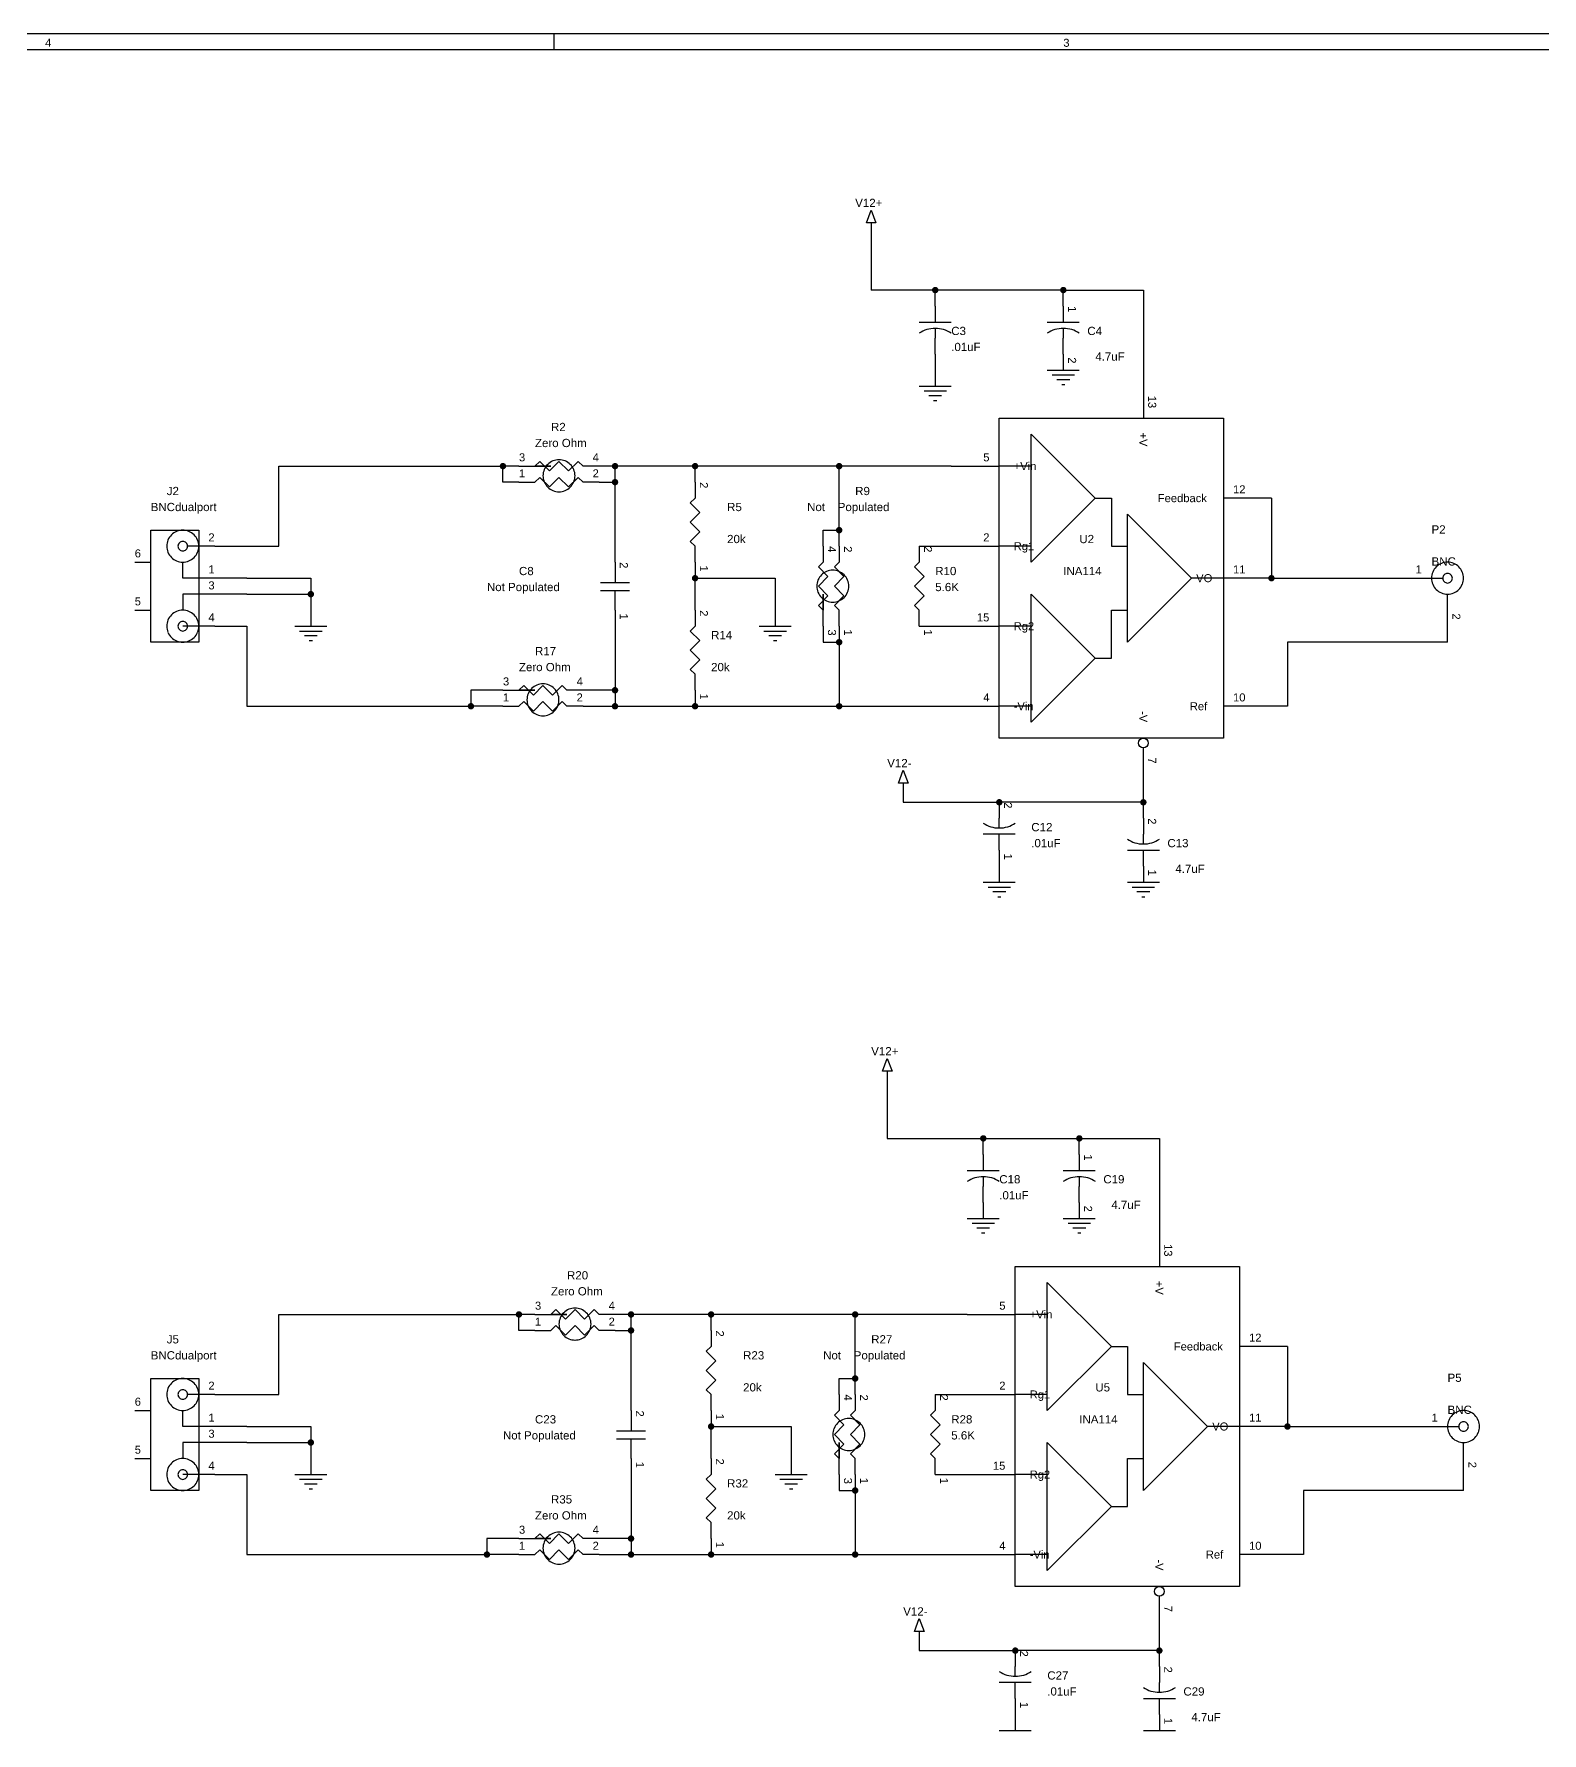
# Model space of a CAD drawing. Extents: x -0.1 to 32.1, y 0.1 to 20.3.
# Drawn here: x 9.67 to 19.09, y 9.68 to 20.3 of the extents above; entities that cross this region are included whole.
import ezdxf
from ezdxf.enums import TextEntityAlignment as Align

# ---------------------------------------------------------------- set-up
doc = ezdxf.new("R2010")
doc.units = 0
doc.linetypes.add('DCAD_SOLID', pattern=[0])
for name, color, linetype in [('PARTS', 7, 'CONTINUOUS'), ('PARTTEXT', 7, 'CONTINUOUS'), ('TITLE', 7, 'CONTINUOUS'), ('WIRE', 7, 'CONTINUOUS')]:
    doc.layers.add(name, color=color, linetype=linetype)

msp = doc.modelspace()

# ---------------------------------------------------------------- linework, layer by layer
at = {"layer": 'PARTS', "color": 7, "linetype": 'DCAD_SOLID', "ltscale": 0.75, "flags": 128}
for points in [[(14.87, 19.12), (14.9, 19.2)], [(14.93, 19.12), (14.87, 19.12)], [(14.9, 19.2), (14.93, 19.12)], [(14.9, 19.12), (14.9, 19.1)], [(15.3, 18.6), (15.3, 18.5)], [(16.1, 18.6), (16.1, 18.5)], [(15.2, 18.5), (15.4, 18.5)], [(16, 18.5), (16.2, 18.5)], [(15.3, 18.46), (15.3, 18.4)], [(15.3, 18.3), (15.3, 18.4)], [(16.1, 18.46), (16.1, 18.4)], [(16.1, 18.3), (16.1, 18.4)], [(16, 18.2), (16.2, 18.2)], [(16.03, 18.17), (16.17, 18.17)], [(16.6, 18.2), (16.6, 17.9)], [(15.2, 18.1), (15.4, 18.1)], [(15.23, 18.07), (15.37, 18.07)], [(16.14, 18.14), (16.06, 18.14)], [(16.09, 18.11), (16.11, 18.11)], [(15.34, 18.04), (15.26, 18.04)], [(15.29, 18.01), (15.31, 18.01)], [(16.3, 17.4), (15.9, 17.8)], [(15.9, 17), (15.9, 17.8)], [(12.8, 17.6), (12.83, 17.63)], [(12.83, 17.63), (12.89, 17.57)], [(12.89, 17.57), (12.95, 17.63)], [(12.95, 17.63), (13.01, 17.57)], [(13.01, 17.57), (13.07, 17.63)], [(13.07, 17.63), (13.1, 17.6)], [(12.7, 17.6), (12.8, 17.6)], [(12.8, 17.5), (12.83, 17.53)], [(12.83, 17.53), (12.89, 17.47)], [(12.89, 17.47), (12.95, 17.53)], [(12.95, 17.53), (13.01, 17.47)], [(13.01, 17.47), (13.07, 17.53)], [(13.07, 17.53), (13.1, 17.5)], [(13.2, 17.6), (13.1, 17.6)], [(15.4, 17.6), (15.7, 17.6)], [(15.9, 17.6), (15.7, 17.6)], [(12.7, 17.5), (12.8, 17.5)], [(13.2, 17.5), (13.1, 17.5)], [(13.8, 17.5), (13.8, 17.4)], [(13.77, 17.37), (13.8, 17.4)], [(13.83, 17.31), (13.77, 17.37)], [(13.77, 17.25), (13.83, 17.31)], [(16.3, 17.4), (15.9, 17)], [(16.3, 17.4), (16.4, 17.4)], [(16.4, 17.4), (16.4, 17.1)], [(17.4, 17.4), (17.1, 17.4)], [(13.83, 17.19), (13.77, 17.25)], [(16.9, 16.9), (16.5, 17.3)], [(16.5, 16.5), (16.5, 17.3)], [(10.7, 17.1), (10.63, 17.1)], [(10.8, 17.1), (10.7, 17.1)], [(13.77, 17.13), (13.83, 17.19)], [(13.8, 17.1), (13.77, 17.13)], [(13.8, 17), (13.8, 17.1)], [(14.6, 17.1), (14.6, 17)], [(14.7, 17.1), (14.7, 17)], [(15.2, 17.1), (15.2, 17)], [(15.4, 17.1), (15.7, 17.1)], [(15.9, 17.1), (15.7, 17.1)], [(16.4, 17.1), (16.5, 17.1)], [(10.3, 17), (10.4, 17)], [(10.6, 16.9), (10.6, 17)], [(13.3, 17), (13.3, 16.9)], [(14.57, 16.97), (14.6, 17)], [(14.67, 16.97), (14.7, 17)], [(15.17, 16.97), (15.2, 17)], [(10.7, 16.9), (10.6, 16.9)], [(11, 16.9), (10.7, 16.9)], [(13.3, 16.9), (13.3, 16.87)], [(14.63, 16.91), (14.57, 16.97)], [(14.57, 16.85), (14.63, 16.91)], [(14.73, 16.91), (14.67, 16.97)], [(14.67, 16.85), (14.73, 16.91)], [(15.23, 16.91), (15.17, 16.97)], [(15.17, 16.85), (15.23, 16.91)], [(16.9, 16.9), (16.5, 16.5)], [(17.1, 16.9), (16.9, 16.9)], [(17.4, 16.9), (17.1, 16.9)], [(18.3, 16.9), (18.4, 16.9)], [(18.4, 16.9), (18.47, 16.9)], [(10.7, 16.8), (10.6, 16.8), (10.6, 16.7)], [(11, 16.8), (10.7, 16.8)], [(13.39, 16.87), (13.21, 16.87)], [(13.39, 16.82), (13.21, 16.82)], [(13.3, 16.8), (13.3, 16.82)], [(13.3, 16.7), (13.3, 16.8)], [(14.63, 16.79), (14.57, 16.85)], [(14.57, 16.73), (14.63, 16.79)], [(14.73, 16.79), (14.67, 16.85)], [(14.67, 16.73), (14.73, 16.79)], [(15.23, 16.79), (15.17, 16.85)], [(15.17, 16.73), (15.23, 16.79)], [(16.3, 16.4), (15.9, 16.8)], [(15.9, 16), (15.9, 16.8)], [(18.5, 16.5), (18.5, 16.8)], [(10.3, 16.7), (10.4, 16.7)], [(13.8, 16.7), (13.8, 16.6)], [(14.6, 16.7), (14.57, 16.73)], [(14.6, 16.6), (14.6, 16.7)], [(14.7, 16.7), (14.67, 16.73)], [(14.7, 16.6), (14.7, 16.7)], [(15.2, 16.7), (15.17, 16.73)], [(15.2, 16.6), (15.2, 16.7)], [(16.4, 16.4), (16.4, 16.7)], [(16.4, 16.7), (16.5, 16.7)], [(10.7, 16.6), (10.6, 16.6)], [(10.8, 16.6), (10.7, 16.6)], [(11.3, 16.6), (11.5, 16.6)], [(11.33, 16.57), (11.47, 16.57)], [(13.77, 16.57), (13.8, 16.6)], [(13.83, 16.51), (13.77, 16.57)], [(14.2, 16.6), (14.4, 16.6)], [(14.23, 16.57), (14.37, 16.57)], [(15.4, 16.6), (15.7, 16.6)], [(15.9, 16.6), (15.7, 16.6)], [(11.44, 16.54), (11.36, 16.54)], [(11.39, 16.51), (11.41, 16.51)], [(13.77, 16.45), (13.83, 16.51)], [(14.34, 16.54), (14.26, 16.54)], [(14.29, 16.51), (14.31, 16.51)], [(13.83, 16.39), (13.77, 16.45)], [(13.77, 16.33), (13.83, 16.39)], [(16.3, 16.4), (15.9, 16)], [(16.3, 16.4), (16.4, 16.4)], [(13.8, 16.3), (13.77, 16.33)], [(13.8, 16.2), (13.8, 16.3)], [(12.6, 16.2), (12.7, 16.2)], [(12.7, 16.2), (12.73, 16.23)], [(12.73, 16.23), (12.79, 16.17)], [(12.79, 16.17), (12.85, 16.23)], [(12.85, 16.23), (12.91, 16.17)], [(12.91, 16.17), (12.97, 16.23)], [(12.97, 16.23), (13, 16.2)], [(13.1, 16.2), (13, 16.2)], [(12.6, 16.1), (12.7, 16.1)], [(12.7, 16.1), (12.73, 16.13)], [(12.73, 16.13), (12.79, 16.07)], [(12.79, 16.07), (12.85, 16.13)], [(12.85, 16.13), (12.91, 16.07)], [(12.91, 16.07), (12.97, 16.13)], [(12.97, 16.13), (13, 16.1)], [(13.1, 16.1), (13, 16.1)], [(15.4, 16.1), (15.7, 16.1)], [(15.9, 16.1), (15.7, 16.1)], [(17.4, 16.1), (17.1, 16.1)], [(16.6, 15.6), (16.6, 15.84)], [(15.07, 15.62), (15.1, 15.7)], [(15.13, 15.62), (15.07, 15.62)], [(15.1, 15.7), (15.13, 15.62)], [(15.1, 15.62), (15.1, 15.6)], [(15.7, 15.5), (15.7, 15.4)], [(15.7, 15.34), (15.7, 15.4)], [(16.6, 15.4), (16.6, 15.3)], [(15.8, 15.3), (15.6, 15.3)], [(15.7, 15.2), (15.7, 15.3)], [(16.6, 15.24), (16.6, 15.3)], [(16.5, 15.2), (16.7, 15.2)], [(16.6, 15.1), (16.6, 15.2)], [(15.6, 15), (15.8, 15)], [(15.63, 14.97), (15.77, 14.97)], [(16.5, 15), (16.7, 15)], [(16.53, 14.97), (16.67, 14.97)], [(15.74, 14.94), (15.66, 14.94)], [(15.69, 14.91), (15.71, 14.91)], [(16.64, 14.94), (16.56, 14.94)], [(16.59, 14.91), (16.61, 14.91)], [(14.97, 13.82), (15, 13.9)], [(15.03, 13.82), (14.97, 13.82)], [(15, 13.9), (15.03, 13.82)], [(15, 13.82), (15, 13.8)], [(15.6, 13.3), (15.6, 13.2)], [(16.2, 13.3), (16.2, 13.2)], [(15.5, 13.2), (15.7, 13.2)], [(16.1, 13.2), (16.3, 13.2)], [(15.6, 13.16), (15.6, 13.1)], [(15.6, 13), (15.6, 13.1)], [(16.2, 13.16), (16.2, 13.1)], [(16.2, 13), (16.2, 13.1)], [(15.5, 12.9), (15.7, 12.9)], [(15.53, 12.87), (15.67, 12.87)], [(16.1, 12.9), (16.3, 12.9)], [(16.13, 12.87), (16.27, 12.87)], [(16.7, 12.9), (16.7, 12.6)], [(15.64, 12.84), (15.56, 12.84)], [(15.59, 12.81), (15.61, 12.81)], [(16.24, 12.84), (16.16, 12.84)], [(16.19, 12.81), (16.21, 12.81)], [(16.4, 12.1), (16, 12.5)], [(16, 11.7), (16, 12.5)], [(12.9, 12.3), (12.93, 12.33)], [(12.93, 12.33), (12.99, 12.27)], [(12.99, 12.27), (13.05, 12.33)], [(13.05, 12.33), (13.11, 12.27)], [(13.11, 12.27), (13.17, 12.33)], [(13.17, 12.33), (13.2, 12.3)], [(12.8, 12.3), (12.9, 12.3)], [(12.9, 12.2), (12.93, 12.23)], [(12.93, 12.23), (12.99, 12.17)], [(12.99, 12.17), (13.05, 12.23)], [(13.05, 12.23), (13.11, 12.17)], [(13.11, 12.17), (13.17, 12.23)], [(13.17, 12.23), (13.2, 12.2)], [(13.3, 12.3), (13.2, 12.3)], [(15.5, 12.3), (15.8, 12.3)], [(16, 12.3), (15.8, 12.3)], [(12.8, 12.2), (12.9, 12.2)], [(13.3, 12.2), (13.2, 12.2)], [(13.9, 12.2), (13.9, 12.1)], [(13.87, 12.07), (13.9, 12.1)], [(13.93, 12.01), (13.87, 12.07)], [(13.87, 11.95), (13.93, 12.01)], [(16.4, 12.1), (16, 11.7)], [(16.4, 12.1), (16.5, 12.1)], [(16.5, 12.1), (16.5, 11.8)], [(17, 11.6), (16.6, 12)], [(16.6, 11.2), (16.6, 12)], [(17.5, 12.1), (17.2, 12.1)], [(13.93, 11.89), (13.87, 11.95)], [(13.87, 11.83), (13.93, 11.89)], [(10.7, 11.8), (10.63, 11.8)], [(10.8, 11.8), (10.7, 11.8)], [(13.9, 11.8), (13.87, 11.83)], [(13.9, 11.7), (13.9, 11.8)], [(14.7, 11.8), (14.7, 11.7)], [(14.8, 11.8), (14.8, 11.7)], [(15.3, 11.8), (15.3, 11.7)], [(15.5, 11.8), (15.8, 11.8)], [(16, 11.8), (15.8, 11.8)], [(16.5, 11.8), (16.6, 11.8)], [(10.3, 11.7), (10.4, 11.7)], [(10.6, 11.6), (10.6, 11.7)], [(13.4, 11.7), (13.4, 11.6)], [(14.67, 11.67), (14.7, 11.7)], [(14.77, 11.67), (14.8, 11.7)], [(15.27, 11.67), (15.3, 11.7)], [(10.7, 11.6), (10.6, 11.6)], [(11, 11.6), (10.7, 11.6)], [(13.4, 11.6), (13.4, 11.57)], [(14.73, 11.61), (14.67, 11.67)], [(14.67, 11.55), (14.73, 11.61)], [(14.83, 11.61), (14.77, 11.67)], [(14.77, 11.55), (14.83, 11.61)], [(15.33, 11.61), (15.27, 11.67)], [(15.27, 11.55), (15.33, 11.61)], [(17, 11.6), (16.6, 11.2)], [(17.2, 11.6), (17, 11.6)], [(17.5, 11.6), (17.2, 11.6)], [(18.4, 11.6), (18.5, 11.6)], [(18.5, 11.6), (18.57, 11.6)], [(10.7, 11.5), (10.6, 11.5), (10.6, 11.4)], [(11, 11.5), (10.7, 11.5)], [(13.49, 11.57), (13.31, 11.57)], [(13.49, 11.52), (13.31, 11.52)], [(13.4, 11.5), (13.4, 11.52)], [(13.4, 11.4), (13.4, 11.5)], [(14.73, 11.49), (14.67, 11.55)], [(14.67, 11.43), (14.73, 11.49)], [(14.83, 11.49), (14.77, 11.55)], [(14.77, 11.43), (14.83, 11.49)], [(15.33, 11.49), (15.27, 11.55)], [(15.27, 11.43), (15.33, 11.49)], [(16.4, 11.1), (16, 11.5)], [(16, 10.7), (16, 11.5)], [(18.6, 11.2), (18.6, 11.5)], [(10.3, 11.4), (10.4, 11.4)], [(13.9, 11.4), (13.9, 11.3)], [(14.7, 11.4), (14.67, 11.43)], [(14.7, 11.3), (14.7, 11.4)], [(14.8, 11.4), (14.77, 11.43)], [(14.8, 11.3), (14.8, 11.4)], [(15.3, 11.4), (15.27, 11.43)], [(15.3, 11.3), (15.3, 11.4)], [(16.5, 11.1), (16.5, 11.4)], [(16.5, 11.4), (16.6, 11.4)], [(10.7, 11.3), (10.6, 11.3)], [(10.8, 11.3), (10.7, 11.3)], [(11.3, 11.3), (11.5, 11.3)], [(11.33, 11.27), (11.47, 11.27)], [(13.87, 11.27), (13.9, 11.3)], [(13.93, 11.21), (13.87, 11.27)], [(14.3, 11.3), (14.5, 11.3)], [(14.33, 11.27), (14.47, 11.27)], [(15.5, 11.3), (15.8, 11.3)], [(16, 11.3), (15.8, 11.3)], [(11.44, 11.24), (11.36, 11.24)], [(11.39, 11.21), (11.41, 11.21)], [(13.87, 11.15), (13.93, 11.21)], [(13.93, 11.09), (13.87, 11.15)], [(14.44, 11.24), (14.36, 11.24)], [(14.39, 11.21), (14.41, 11.21)], [(13.87, 11.03), (13.93, 11.09)], [(16.4, 11.1), (16, 10.7)], [(16.4, 11.1), (16.5, 11.1)], [(13.9, 11), (13.87, 11.03)], [(13.9, 10.9), (13.9, 11)], [(12.7, 10.9), (12.8, 10.9)], [(12.8, 10.9), (12.83, 10.93)], [(12.8, 10.8), (12.83, 10.83)], [(12.83, 10.93), (12.89, 10.87)], [(12.83, 10.83), (12.89, 10.77)], [(12.89, 10.87), (12.95, 10.93)], [(12.89, 10.77), (12.95, 10.83)], [(12.95, 10.93), (13.01, 10.87)], [(12.95, 10.83), (13.01, 10.77)], [(13.01, 10.87), (13.07, 10.93)], [(13.01, 10.77), (13.07, 10.83)], [(13.07, 10.93), (13.1, 10.9)], [(13.07, 10.83), (13.1, 10.8)], [(13.2, 10.9), (13.1, 10.9)], [(12.7, 10.8), (12.8, 10.8)], [(13.2, 10.8), (13.1, 10.8)], [(15.5, 10.8), (15.8, 10.8)], [(16, 10.8), (15.8, 10.8)], [(17.5, 10.8), (17.2, 10.8)], [(16.7, 10.3), (16.7, 10.54)], [(15.17, 10.32), (15.2, 10.4)], [(15.23, 10.32), (15.17, 10.32)], [(15.2, 10.4), (15.23, 10.32)], [(15.2, 10.32), (15.2, 10.3)], [(15.8, 10.2), (15.8, 10.1)], [(15.8, 10.04), (15.8, 10.1)], [(16.7, 10.1), (16.7, 10)], [(15.9, 10), (15.7, 10)], [(15.8, 9.9), (15.8, 10)], [(16.7, 9.94), (16.7, 10)], [(16.6, 9.9), (16.8, 9.9)], [(16.7, 9.8), (16.7, 9.9)], [(15.7, 9.7), (15.9, 9.7)], [(16.6, 9.7), (16.8, 9.7)]]:
    msp.add_lwpolyline(points, dxfattribs=at)
for points in [[(15.7, 17.9), (17.1, 17.9), (17.1, 15.9), (15.7, 15.9), (15.7, 17.9)], [(12.9, 17.6), (12.896, 17.6), (12.885, 17.6), (12.869, 17.6), (12.85, 17.6), (12.831, 17.6), (12.815, 17.6), (12.804, 17.6), (12.8, 17.6), (12.804, 17.6), (12.815, 17.6), (12.831, 17.6), (12.85, 17.6), (12.869, 17.6), (12.885, 17.6), (12.896, 17.6), (12.9, 17.6)], [(10.4, 17.2), (10.7, 17.2), (10.7, 16.5), (10.4, 16.5), (10.4, 17.2)], [(14.6, 16.75), (14.6, 16.769), (14.6, 16.785), (14.6, 16.796), (14.6, 16.8), (14.6, 16.796), (14.6, 16.785), (14.6, 16.769), (14.6, 16.75), (14.6, 16.731), (14.6, 16.715), (14.6, 16.704), (14.6, 16.7), (14.6, 16.704), (14.6, 16.715), (14.6, 16.731), (14.6, 16.75)], [(12.8, 16.2), (12.796, 16.2), (12.785, 16.2), (12.769, 16.2), (12.75, 16.2), (12.731, 16.2), (12.715, 16.2), (12.704, 16.2), (12.7, 16.2), (12.704, 16.2), (12.715, 16.2), (12.731, 16.2), (12.75, 16.2), (12.769, 16.2), (12.785, 16.2), (12.796, 16.2), (12.8, 16.2)], [(15.8, 12.6), (17.2, 12.6), (17.2, 10.6), (15.8, 10.6), (15.8, 12.6)], [(13, 12.3), (12.996, 12.3), (12.985, 12.3), (12.969, 12.3), (12.95, 12.3), (12.931, 12.3), (12.915, 12.3), (12.904, 12.3), (12.9, 12.3), (12.904, 12.3), (12.915, 12.3), (12.931, 12.3), (12.95, 12.3), (12.969, 12.3), (12.985, 12.3), (12.996, 12.3), (13, 12.3)], [(10.4, 11.9), (10.7, 11.9), (10.7, 11.2), (10.4, 11.2), (10.4, 11.9)], [(14.7, 11.45), (14.7, 11.469), (14.7, 11.485), (14.7, 11.496), (14.7, 11.5), (14.7, 11.496), (14.7, 11.485), (14.7, 11.469), (14.7, 11.45), (14.7, 11.431), (14.7, 11.415), (14.7, 11.404), (14.7, 11.4), (14.7, 11.404), (14.7, 11.415), (14.7, 11.431), (14.7, 11.45)], [(12.9, 10.9), (12.896, 10.9), (12.885, 10.9), (12.869, 10.9), (12.85, 10.9), (12.831, 10.9), (12.815, 10.9), (12.804, 10.9), (12.8, 10.9), (12.804, 10.9), (12.815, 10.9), (12.831, 10.9), (12.85, 10.9), (12.869, 10.9), (12.885, 10.9), (12.896, 10.9), (12.9, 10.9)]]:
    msp.add_lwpolyline(points, close=True, dxfattribs=at)
at = {"layer": 'PARTS', "color": 7, "linetype": 'DCAD_SOLID', "ltscale": 0.75}
for centre in [(16.6, 15.87), (16.7, 10.57)]:
    msp.add_circle(centre, 0.03, dxfattribs=at)
for centre, radius, start, end in [((15.294, 18.298), 0.162, 87.9159, 125.4826), ((15.306, 18.298), 0.162, 54.5174, 92.0841), ((16.094, 18.298), 0.162, 87.9159, 125.4826), ((16.106, 18.298), 0.162, 54.5174, 92.0841), ((12.95, 17.54), 0.0999, 112.5613, 135.0633), ((12.95, 17.54), 0.1, 89.9726, 112.4746), ((12.95, 17.54), 0.1, 67.5254, 90.0274), ((12.95, 17.54), 0.0999, 44.9367, 67.4387), ((12.95, 17.54), 0.1, 157.5254, 180.0274), ((12.95, 17.54), 0.1, 179.9726, 202.4746), ((12.95, 17.54), 0.0999, 134.9367, 157.4387), ((12.95, 17.54), 0.0999, 22.5613, 45.0633), ((12.95, 17.54), 0.1, 359.9726, 22.4746), ((12.95, 17.54), 0.1, 337.5254, 0.0274), ((12.95, 17.54), 0.0999, 202.5613, 225.0633), ((12.95, 17.54), 0.0999, 224.9367, 247.4387), ((12.95, 17.54), 0.1, 247.5254, 270.0274), ((12.95, 17.54), 0.1, 269.9726, 292.4746), ((12.95, 17.54), 0.0999, 292.5613, 315.0633), ((12.95, 17.54), 0.0999, 314.9367, 337.4387), ((10.6, 17.1), 0.1, 89.9726, 112.4746), ((10.6, 17.1), 0.1, 67.5254, 90.0274), ((10.6, 17.1), 0.1, 157.5254, 180.0274), ((10.6, 17.1), 0.1, 179.9726, 202.4746), ((10.6, 17.1), 0.0999, 134.9367, 157.4387), ((10.6, 17.1), 0.0999, 112.5613, 135.0633), ((10.6, 17.1), 0.0301, 157.4391, 179.941), ((10.6, 17.1), 0.0301, 180.059, 202.5609), ((10.6, 17.1), 0.0299, 134.9229, 157.4248), ((10.6, 17.1), 0.0299, 112.5752, 135.0771), ((10.6, 17.1), 0.0301, 90.059, 112.5609), ((10.6, 17.1), 0.0301, 67.4391, 89.941), ((10.6, 17.1), 0.0299, 44.9229, 67.4248), ((10.6, 17.1), 0.0299, 22.5752, 45.0771), ((10.6, 17.1), 0.0301, 0.059, 22.5609), ((10.6, 17.1), 0.0301, 337.4391, 359.941), ((10.6, 17.1), 0.0999, 44.9367, 67.4387), ((10.6, 17.1), 0.0999, 22.5613, 45.0633), ((10.6, 17.1), 0.1, 359.9726, 22.4746), ((10.6, 17.1), 0.1, 337.5254, 0.0274), ((10.6, 17.1), 0.0999, 202.5613, 225.0633), ((10.6, 17.1), 0.0999, 224.9367, 247.4387), ((10.6, 17.1), 0.1, 247.5254, 270.0274), ((10.6, 17.1), 0.0299, 202.5752, 225.0771), ((10.6, 17.1), 0.0299, 224.9229, 247.4248), ((10.6, 17.1), 0.0301, 247.4391, 269.941), ((10.6, 17.1), 0.0301, 270.059, 292.5609), ((10.6, 17.1), 0.1, 269.9726, 292.4746), ((10.6, 17.1), 0.0299, 292.5752, 315.0771), ((10.6, 17.1), 0.0299, 314.9229, 337.4248), ((10.6, 17.1), 0.0999, 292.5613, 315.0633), ((10.6, 17.1), 0.0999, 314.9367, 337.4387), ((18.5, 16.9), 0.0999, 112.5613, 135.0633), ((18.5, 16.9), 0.1, 89.9726, 112.4746), ((18.5, 16.9), 0.1, 67.5254, 90.0274), ((18.5, 16.9), 0.0999, 44.9367, 67.4387), ((14.66, 16.85), 0.1, 157.5254, 180.0274), ((14.66, 16.85), 0.0999, 134.9367, 157.4387), ((14.66, 16.85), 0.0999, 112.5613, 135.0633), ((14.66, 16.85), 0.1, 89.9726, 112.4746), ((14.66, 16.85), 0.1, 67.5254, 90.0274), ((14.66, 16.85), 0.0999, 44.9367, 67.4387), ((14.66, 16.85), 0.0999, 22.5613, 45.0633), ((14.66, 16.85), 0.1, 359.9726, 22.4746), ((18.5, 16.9), 0.1, 157.5254, 180.0274), ((18.5, 16.9), 0.1, 179.9726, 202.4746), ((18.5, 16.9), 0.0999, 134.9367, 157.4387), ((18.5, 16.9), 0.0301, 157.4391, 179.941), ((18.5, 16.9), 0.0301, 180.059, 202.5609), ((18.5, 16.9), 0.0299, 134.9229, 157.4248), ((18.5, 16.9), 0.0299, 202.5752, 225.0771), ((18.5, 16.9), 0.0299, 112.5752, 135.0771), ((18.5, 16.9), 0.0299, 224.9229, 247.4248), ((18.5, 16.9), 0.0301, 90.059, 112.5609), ((18.5, 16.9), 0.0301, 67.4391, 89.941), ((18.5, 16.9), 0.0299, 292.5752, 315.0771), ((18.5, 16.9), 0.0299, 44.9229, 67.4248), ((18.5, 16.9), 0.0299, 22.5752, 45.0771), ((18.5, 16.9), 0.0299, 314.9229, 337.4248), ((18.5, 16.9), 0.0301, 0.059, 22.5609), ((18.5, 16.9), 0.0301, 337.4391, 359.941), ((18.5, 16.9), 0.0999, 22.5613, 45.0633), ((18.5, 16.9), 0.1, 359.9726, 22.4746), ((18.5, 16.9), 0.1, 337.5254, 0.0274), ((14.66, 16.85), 0.1, 179.9726, 202.4746), ((14.66, 16.85), 0.0999, 202.5613, 225.0633), ((14.66, 16.85), 0.0999, 224.9367, 247.4387), ((14.66, 16.85), 0.0999, 292.5613, 315.0633), ((14.66, 16.85), 0.0999, 314.9367, 337.4387), ((14.66, 16.85), 0.1, 337.5254, 0.0274), ((18.5, 16.9), 0.0999, 202.5613, 225.0633), ((18.5, 16.9), 0.0999, 224.9367, 247.4387), ((18.5, 16.9), 0.1, 247.5254, 270.0274), ((18.5, 16.9), 0.0301, 247.4391, 269.941), ((18.5, 16.9), 0.0301, 270.059, 292.5609), ((18.5, 16.9), 0.1, 269.9726, 292.4746), ((18.5, 16.9), 0.0999, 292.5613, 315.0633), ((18.5, 16.9), 0.0999, 314.9367, 337.4387), ((10.6, 16.6), 0.0999, 134.9367, 157.4387), ((10.6, 16.6), 0.0999, 112.5613, 135.0633), ((10.6, 16.6), 0.1, 89.9726, 112.4746), ((10.6, 16.6), 0.1, 67.5254, 90.0274), ((10.6, 16.6), 0.0999, 44.9367, 67.4387), ((10.6, 16.6), 0.0999, 22.5613, 45.0633), ((14.66, 16.85), 0.1, 247.5254, 270.0274), ((14.66, 16.85), 0.1, 269.9726, 292.4746), ((10.6, 16.6), 0.1, 157.5254, 180.0274), ((10.6, 16.6), 0.1, 179.9726, 202.4746), ((10.6, 16.6), 0.0999, 202.5613, 225.0633), ((10.6, 16.6), 0.0301, 157.4391, 179.941), ((10.6, 16.6), 0.0301, 180.059, 202.5609), ((10.6, 16.6), 0.0299, 134.9229, 157.4248), ((10.6, 16.6), 0.0299, 202.5752, 225.0771), ((10.6, 16.6), 0.0299, 112.5752, 135.0771), ((10.6, 16.6), 0.0299, 224.9229, 247.4248), ((10.6, 16.6), 0.0301, 90.059, 112.5609), ((10.6, 16.6), 0.0301, 247.4391, 269.941), ((10.6, 16.6), 0.0301, 67.4391, 89.941), ((10.6, 16.6), 0.0301, 270.059, 292.5609), ((10.6, 16.6), 0.0299, 44.9229, 67.4248), ((10.6, 16.6), 0.0299, 292.5752, 315.0771), ((10.6, 16.6), 0.0299, 22.5752, 45.0771), ((10.6, 16.6), 0.0299, 314.9229, 337.4248), ((10.6, 16.6), 0.0301, 0.059, 22.5609), ((10.6, 16.6), 0.0301, 337.4391, 359.941), ((10.6, 16.6), 0.0999, 314.9367, 337.4387), ((10.6, 16.6), 0.1, 359.9726, 22.4746), ((10.6, 16.6), 0.1, 337.5254, 0.0274), ((10.6, 16.6), 0.0999, 224.9367, 247.4387), ((10.6, 16.6), 0.1, 247.5254, 270.0274), ((10.6, 16.6), 0.1, 269.9726, 292.4746), ((10.6, 16.6), 0.0999, 292.5613, 315.0633), ((12.85, 16.14), 0.1, 157.5254, 180.0274), ((12.85, 16.14), 0.1, 179.9726, 202.4746), ((12.85, 16.14), 0.0999, 134.9367, 157.4387), ((12.85, 16.14), 0.0999, 112.5613, 135.0633), ((12.85, 16.14), 0.1, 89.9726, 112.4746), ((12.85, 16.14), 0.1, 67.5254, 90.0274), ((12.85, 16.14), 0.0999, 44.9367, 67.4387), ((12.85, 16.14), 0.0999, 22.5613, 45.0633), ((12.85, 16.14), 0.1, 359.9726, 22.4746), ((12.85, 16.14), 0.1, 337.5254, 0.0274), ((12.85, 16.14), 0.0999, 202.5613, 225.0633), ((12.85, 16.14), 0.0999, 224.9367, 247.4387), ((12.85, 16.14), 0.1, 247.5254, 270.0274), ((12.85, 16.14), 0.1, 269.9726, 292.4746), ((12.85, 16.14), 0.0999, 292.5613, 315.0633), ((12.85, 16.14), 0.0999, 314.9367, 337.4387), ((15.694, 15.502), 0.162, 234.5174, 272.0841), ((15.706, 15.502), 0.162, 267.9159, 305.4826), ((16.594, 15.402), 0.162, 234.5174, 272.0841), ((16.606, 15.402), 0.162, 267.9159, 305.4826), ((15.594, 12.998), 0.162, 87.9159, 125.4826), ((15.606, 12.998), 0.162, 54.5174, 92.0841), ((16.194, 12.998), 0.162, 87.9159, 125.4826), ((16.206, 12.998), 0.162, 54.5174, 92.0841), ((13.05, 12.24), 0.0999, 112.5613, 135.0633), ((13.05, 12.24), 0.1, 89.9726, 112.4746), ((13.05, 12.24), 0.1, 67.5254, 90.0274), ((13.05, 12.24), 0.0999, 44.9367, 67.4387), ((13.05, 12.24), 0.1, 157.5254, 180.0274), ((13.05, 12.24), 0.1, 179.9726, 202.4746), ((13.05, 12.24), 0.0999, 134.9367, 157.4387), ((13.05, 12.24), 0.0999, 22.5613, 45.0633), ((13.05, 12.24), 0.1, 359.9726, 22.4746), ((13.05, 12.24), 0.1, 337.5254, 0.0274), ((13.05, 12.24), 0.0999, 202.5613, 225.0633), ((13.05, 12.24), 0.0999, 224.9367, 247.4387), ((13.05, 12.24), 0.1, 247.5254, 270.0274), ((13.05, 12.24), 0.1, 269.9726, 292.4746), ((13.05, 12.24), 0.0999, 292.5613, 315.0633), ((13.05, 12.24), 0.0999, 314.9367, 337.4387), ((10.6, 11.8), 0.0999, 112.5613, 135.0633), ((10.6, 11.8), 0.1, 89.9726, 112.4746), ((10.6, 11.8), 0.1, 67.5254, 90.0274), ((10.6, 11.8), 0.0999, 44.9367, 67.4387), ((10.6, 11.8), 0.1, 157.5254, 180.0274), ((10.6, 11.8), 0.1, 179.9726, 202.4746), ((10.6, 11.8), 0.0999, 134.9367, 157.4387), ((10.6, 11.8), 0.0301, 157.4391, 179.941), ((10.6, 11.8), 0.0301, 180.059, 202.5609), ((10.6, 11.8), 0.0299, 134.9229, 157.4248), ((10.6, 11.8), 0.0299, 202.5752, 225.0771), ((10.6, 11.8), 0.0299, 112.5752, 135.0771), ((10.6, 11.8), 0.0301, 90.059, 112.5609), ((10.6, 11.8), 0.0301, 67.4391, 89.941), ((10.6, 11.8), 0.0299, 44.9229, 67.4248), ((10.6, 11.8), 0.0299, 22.5752, 45.0771), ((10.6, 11.8), 0.0299, 314.9229, 337.4248), ((10.6, 11.8), 0.0301, 0.059, 22.5609), ((10.6, 11.8), 0.0301, 337.4391, 359.941), ((10.6, 11.8), 0.0999, 22.5613, 45.0633), ((10.6, 11.8), 0.1, 359.9726, 22.4746), ((10.6, 11.8), 0.1, 337.5254, 0.0274), ((10.6, 11.8), 0.0999, 202.5613, 225.0633), ((10.6, 11.8), 0.0999, 224.9367, 247.4387), ((10.6, 11.8), 0.1, 247.5254, 270.0274), ((10.6, 11.8), 0.0299, 224.9229, 247.4248), ((10.6, 11.8), 0.0301, 247.4391, 269.941), ((10.6, 11.8), 0.0301, 270.059, 292.5609), ((10.6, 11.8), 0.1, 269.9726, 292.4746), ((10.6, 11.8), 0.0299, 292.5752, 315.0771), ((10.6, 11.8), 0.0999, 292.5613, 315.0633), ((10.6, 11.8), 0.0999, 314.9367, 337.4387), ((18.6, 11.6), 0.0999, 112.5613, 135.0633), ((18.6, 11.6), 0.1, 89.9726, 112.4746), ((18.6, 11.6), 0.1, 67.5254, 90.0274), ((18.6, 11.6), 0.0999, 44.9367, 67.4387), ((14.76, 11.55), 0.1, 157.5254, 180.0274), ((14.76, 11.55), 0.0999, 134.9367, 157.4387), ((14.76, 11.55), 0.0999, 112.5613, 135.0633), ((14.76, 11.55), 0.1, 89.9726, 112.4746), ((14.76, 11.55), 0.1, 67.5254, 90.0274), ((14.76, 11.55), 0.0999, 44.9367, 67.4387), ((14.76, 11.55), 0.0999, 22.5613, 45.0633), ((14.76, 11.55), 0.1, 359.9726, 22.4746), ((18.6, 11.6), 0.1, 157.5254, 180.0274), ((18.6, 11.6), 0.1, 179.9726, 202.4746), ((18.6, 11.6), 0.0999, 134.9367, 157.4387), ((18.6, 11.6), 0.0301, 157.4391, 179.941), ((18.6, 11.6), 0.0301, 180.059, 202.5609), ((18.6, 11.6), 0.0299, 134.9229, 157.4248), ((18.6, 11.6), 0.0299, 202.5752, 225.0771), ((18.6, 11.6), 0.0299, 112.5752, 135.0771), ((18.6, 11.6), 0.0299, 224.9229, 247.4248), ((18.6, 11.6), 0.0301, 90.059, 112.5609), ((18.6, 11.6), 0.0301, 247.4391, 269.941), ((18.6, 11.6), 0.0301, 67.4391, 89.941), ((18.6, 11.6), 0.0301, 270.059, 292.5609), ((18.6, 11.6), 0.0299, 44.9229, 67.4248), ((18.6, 11.6), 0.0299, 292.5752, 315.0771), ((18.6, 11.6), 0.0299, 22.5752, 45.0771), ((18.6, 11.6), 0.0299, 314.9229, 337.4248), ((18.6, 11.6), 0.0301, 0.059, 22.5609), ((18.6, 11.6), 0.0301, 337.4391, 359.941), ((18.6, 11.6), 0.0999, 22.5613, 45.0633), ((18.6, 11.6), 0.1, 359.9726, 22.4746), ((18.6, 11.6), 0.1, 337.5254, 0.0274), ((14.76, 11.55), 0.1, 179.9726, 202.4746), ((14.76, 11.55), 0.0999, 202.5613, 225.0633), ((14.76, 11.55), 0.0999, 224.9367, 247.4387), ((14.76, 11.55), 0.0999, 292.5613, 315.0633), ((14.76, 11.55), 0.0999, 314.9367, 337.4387), ((14.76, 11.55), 0.1, 337.5254, 0.0274), ((18.6, 11.6), 0.0999, 202.5613, 225.0633), ((18.6, 11.6), 0.0999, 224.9367, 247.4387), ((18.6, 11.6), 0.1, 247.5254, 270.0274), ((18.6, 11.6), 0.1, 269.9726, 292.4746), ((18.6, 11.6), 0.0999, 292.5613, 315.0633), ((18.6, 11.6), 0.0999, 314.9367, 337.4387), ((10.6, 11.3), 0.0999, 134.9367, 157.4387), ((10.6, 11.3), 0.0999, 112.5613, 135.0633), ((10.6, 11.3), 0.1, 89.9726, 112.4746), ((10.6, 11.3), 0.1, 67.5254, 90.0274), ((10.6, 11.3), 0.0999, 44.9367, 67.4387), ((10.6, 11.3), 0.0999, 22.5613, 45.0633), ((14.76, 11.55), 0.1, 247.5254, 270.0274), ((14.76, 11.55), 0.1, 269.9726, 292.4746), ((10.6, 11.3), 0.1, 157.5254, 180.0274), ((10.6, 11.3), 0.1, 179.9726, 202.4746), ((10.6, 11.3), 0.0999, 202.5613, 225.0633), ((10.6, 11.3), 0.0301, 157.4391, 179.941), ((10.6, 11.3), 0.0301, 180.059, 202.5609), ((10.6, 11.3), 0.0299, 134.9229, 157.4248), ((10.6, 11.3), 0.0299, 202.5752, 225.0771), ((10.6, 11.3), 0.0299, 112.5752, 135.0771), ((10.6, 11.3), 0.0299, 224.9229, 247.4248), ((10.6, 11.3), 0.0301, 90.059, 112.5609), ((10.6, 11.3), 0.0301, 247.4391, 269.941), ((10.6, 11.3), 0.0301, 67.4391, 89.941), ((10.6, 11.3), 0.0301, 270.059, 292.5609), ((10.6, 11.3), 0.0299, 44.9229, 67.4248), ((10.6, 11.3), 0.0299, 292.5752, 315.0771), ((10.6, 11.3), 0.0299, 22.5752, 45.0771), ((10.6, 11.3), 0.0299, 314.9229, 337.4248), ((10.6, 11.3), 0.0301, 0.059, 22.5609), ((10.6, 11.3), 0.0301, 337.4391, 359.941), ((10.6, 11.3), 0.0999, 314.9367, 337.4387), ((10.6, 11.3), 0.1, 359.9726, 22.4746), ((10.6, 11.3), 0.1, 337.5254, 0.0274), ((10.6, 11.3), 0.0999, 224.9367, 247.4387), ((10.6, 11.3), 0.1, 247.5254, 270.0274), ((10.6, 11.3), 0.1, 269.9726, 292.4746), ((10.6, 11.3), 0.0999, 292.5613, 315.0633), ((12.95, 10.84), 0.1, 89.9726, 112.4746), ((12.95, 10.84), 0.1, 67.5254, 90.0274), ((12.95, 10.84), 0.1, 157.5254, 180.0274), ((12.95, 10.84), 0.1, 179.9726, 202.4746), ((12.95, 10.84), 0.0999, 134.9367, 157.4387), ((12.95, 10.84), 0.0999, 112.5613, 135.0633), ((12.95, 10.84), 0.0999, 44.9367, 67.4387), ((12.95, 10.84), 0.0999, 22.5613, 45.0633), ((12.95, 10.84), 0.1, 359.9726, 22.4746), ((12.95, 10.84), 0.1, 337.5254, 0.0274), ((12.95, 10.84), 0.0999, 202.5613, 225.0633), ((12.95, 10.84), 0.0999, 224.9367, 247.4387), ((12.95, 10.84), 0.1, 247.5254, 270.0274), ((12.95, 10.84), 0.1, 269.9726, 292.4746), ((12.95, 10.84), 0.0999, 292.5613, 315.0633), ((12.95, 10.84), 0.0999, 314.9367, 337.4387), ((15.794, 10.202), 0.162, 234.5174, 272.0841), ((15.806, 10.202), 0.162, 267.9159, 305.4826), ((16.694, 10.102), 0.162, 234.5174, 272.0841), ((16.706, 10.102), 0.162, 267.9159, 305.4826)]:
    msp.add_arc(centre, radius, start, end, dxfattribs=at)
at = {"layer": 'TITLE', "color": 7, "linetype": 'DCAD_SOLID', "ltscale": 0.75, "flags": 128}
for points in [[(-0.1, 0.1), (32.1, 0.1), (32.1, 20.3), (-0.1, 20.3), (-0.1, 0.1)], [(0, 0.2), (32, 0.2), (32, 20.2), (0, 20.2), (0, 0.2)]]:
    msp.add_lwpolyline(points, close=True, dxfattribs=at)
msp.add_lwpolyline([(12.92, 20.2), (12.92, 20.3)], dxfattribs=at)
at = {"layer": 'WIRE', "color": 7, "linetype": 'DCAD_SOLID', "ltscale": 0.75, "flags": 128}
for points in [[(14.9, 19.1), (14.9, 18.7)], [(15.3, 18.7), (14.9, 18.7)], [(15.3, 18.6), (15.3, 18.7)], [(16.1, 18.7), (15.3, 18.7)], [(16.1, 18.6), (16.1, 18.7)], [(16.1, 18.7), (16.6, 18.7)], [(16.6, 18.7), (16.6, 18.2)], [(15.3, 18.3), (15.3, 18.1)], [(16.1, 18.3), (16.1, 18.2)], [(11.2, 17.1), (11.2, 17.6)], [(11.2, 17.6), (12.6, 17.6)], [(12.6, 17.5), (12.6, 17.6)], [(12.7, 17.6), (12.6, 17.6)], [(13.3, 17.6), (13.2, 17.6)], [(13.3, 17.5), (13.3, 17.6)], [(13.8, 17.6), (13.3, 17.6)], [(14.7, 17.6), (13.8, 17.6)], [(13.8, 17.5), (13.8, 17.6)], [(14.7, 17.2), (14.7, 17.6)], [(15.4, 17.6), (14.7, 17.6)], [(12.7, 17.5), (12.6, 17.5)], [(13.2, 17.5), (13.3, 17.5)], [(13.3, 17), (13.3, 17.5)], [(17.4, 17.4), (17.4, 16.9)], [(14.6, 17.2), (14.7, 17.2)], [(14.6, 17.1), (14.6, 17.2)], [(14.7, 17.1), (14.7, 17.2)], [(10.8, 17.1), (11.2, 17.1)], [(15.2, 17.1), (15.4, 17.1)], [(13.8, 17), (13.8, 16.9)], [(11, 16.9), (11.4, 16.9)], [(11.4, 16.9), (11.4, 16.8)], [(13.8, 16.9), (14.3, 16.9)], [(13.8, 16.7), (13.8, 16.9)], [(14.3, 16.9), (14.3, 16.6)], [(17.4, 16.9), (18.3, 16.9)], [(11, 16.8), (11.4, 16.8)], [(11.4, 16.8), (11.4, 16.6)], [(13.3, 16.7), (13.3, 16.2)], [(10.8, 16.6), (11, 16.6)], [(11, 16.6), (11, 16.1)], [(14.6, 16.6), (14.6, 16.5)], [(14.7, 16.6), (14.7, 16.5)], [(15.2, 16.6), (15.4, 16.6)], [(14.6, 16.5), (14.7, 16.5)], [(14.7, 16.5), (14.7, 16.1)], [(18.5, 16.5), (17.5, 16.5)], [(17.5, 16.5), (17.5, 16.1)], [(12.4, 16.2), (12.4, 16.1)], [(12.6, 16.2), (12.4, 16.2)], [(13.3, 16.2), (13.1, 16.2)], [(13.3, 16.2), (13.3, 16.1)], [(13.8, 16.2), (13.8, 16.1)], [(11, 16.1), (12.4, 16.1)], [(12.6, 16.1), (12.4, 16.1)], [(13.1, 16.1), (13.3, 16.1)], [(13.3, 16.1), (13.8, 16.1)], [(13.8, 16.1), (14.7, 16.1)], [(14.7, 16.1), (15.4, 16.1)], [(17.5, 16.1), (17.4, 16.1)], [(15.1, 15.6), (15.1, 15.5)], [(15.1, 15.5), (15.7, 15.5)], [(16.6, 15.5), (15.7, 15.5)], [(16.6, 15.5), (16.6, 15.6)], [(16.6, 15.4), (16.6, 15.5)], [(15.7, 15.2), (15.7, 15)], [(16.6, 15.1), (16.6, 15)], [(15, 13.8), (15, 13.4)], [(15, 13.4), (15.6, 13.4)], [(15.6, 13.3), (15.6, 13.4)], [(15.6, 13.4), (16.2, 13.4)], [(16.2, 13.3), (16.2, 13.4)], [(16.2, 13.4), (16.7, 13.4)], [(16.7, 13.4), (16.7, 12.9)], [(15.6, 13), (15.6, 12.9)], [(16.2, 13), (16.2, 12.9)], [(11.2, 11.8), (11.2, 12.3)], [(11.2, 12.3), (12.7, 12.3)], [(12.8, 12.3), (12.7, 12.3)], [(12.7, 12.2), (12.7, 12.3)], [(13.4, 12.3), (13.3, 12.3)], [(13.9, 12.3), (13.4, 12.3)], [(13.4, 12.2), (13.4, 12.3)], [(13.9, 12.2), (13.9, 12.3)], [(14.8, 12.3), (13.9, 12.3)], [(15.5, 12.3), (14.8, 12.3)], [(14.8, 11.9), (14.8, 12.3)], [(12.8, 12.2), (12.7, 12.2)], [(13.3, 12.2), (13.4, 12.2)], [(13.4, 11.7), (13.4, 12.2)], [(17.5, 12.1), (17.5, 11.6)], [(14.7, 11.9), (14.8, 11.9)], [(14.7, 11.8), (14.7, 11.9)], [(14.8, 11.8), (14.8, 11.9)], [(10.8, 11.8), (11.2, 11.8)], [(15.3, 11.8), (15.5, 11.8)], [(13.9, 11.7), (13.9, 11.6)], [(11, 11.6), (11.4, 11.6)], [(11.4, 11.6), (11.4, 11.5)], [(13.9, 11.4), (13.9, 11.6)], [(13.9, 11.6), (14.4, 11.6)], [(14.4, 11.6), (14.4, 11.3)], [(17.5, 11.6), (18.4, 11.6)], [(11, 11.5), (11.4, 11.5)], [(11.4, 11.5), (11.4, 11.3)], [(13.4, 11.4), (13.4, 10.9)], [(10.8, 11.3), (11, 11.3)], [(11, 11.3), (11, 10.8)], [(14.7, 11.3), (14.7, 11.2)], [(14.8, 11.3), (14.8, 11.2)], [(15.3, 11.3), (15.5, 11.3)], [(14.7, 11.2), (14.8, 11.2)], [(14.8, 11.2), (14.8, 10.8)], [(17.6, 11.2), (17.6, 10.8)], [(18.6, 11.2), (17.6, 11.2)], [(12.5, 10.9), (12.5, 10.8)], [(12.7, 10.9), (12.5, 10.9)], [(13.4, 10.9), (13.2, 10.9)], [(13.4, 10.9), (13.4, 10.8)], [(13.9, 10.9), (13.9, 10.8)], [(11, 10.8), (12.5, 10.8)], [(12.7, 10.8), (12.5, 10.8)], [(13.2, 10.8), (13.4, 10.8)], [(13.4, 10.8), (13.9, 10.8)], [(13.9, 10.8), (14.8, 10.8)], [(14.8, 10.8), (15.5, 10.8)], [(17.6, 10.8), (17.5, 10.8)], [(15.2, 10.3), (15.2, 10.2)], [(16.7, 10.2), (16.7, 10.3)], [(15.2, 10.2), (15.8, 10.2)], [(16.7, 10.2), (15.8, 10.2)], [(16.7, 10.1), (16.7, 10.2)], [(15.8, 9.9), (15.8, 9.7)], [(16.7, 9.8), (16.7, 9.7)]]:
    msp.add_lwpolyline(points, dxfattribs=at)
at = {"layer": 'WIRE', "color": 7, "linetype": 'DCAD_SOLID', "ltscale": 0.75, "const_width": 0.02}
for points in [[(15.31, 18.7, 1), (15.29, 18.7)], [(15.29, 18.7, 1), (15.31, 18.7)], [(16.11, 18.7, 1), (16.09, 18.7)], [(16.09, 18.7, 1), (16.11, 18.7)], [(12.61, 17.6, 1), (12.59, 17.6)], [(12.59, 17.6, 1), (12.61, 17.6)], [(13.31, 17.6, 1), (13.29, 17.6)], [(13.29, 17.6, 1), (13.31, 17.6)], [(13.31, 17.5, 1), (13.29, 17.5)], [(13.81, 17.6, 1), (13.79, 17.6)], [(13.79, 17.6, 1), (13.81, 17.6)], [(14.71, 17.6, 1), (14.69, 17.6)], [(14.69, 17.6, 1), (14.71, 17.6)], [(13.29, 17.5, 1), (13.31, 17.5)], [(14.71, 17.2, 1), (14.69, 17.2)], [(14.69, 17.2, 1), (14.71, 17.2)], [(13.81, 16.9, 1), (13.79, 16.9)], [(13.79, 16.9, 1), (13.81, 16.9)], [(17.41, 16.9, 1), (17.39, 16.9)], [(17.39, 16.9, 1), (17.41, 16.9)], [(11.41, 16.8, 1), (11.39, 16.8)], [(11.39, 16.8, 1), (11.41, 16.8)], [(14.71, 16.5, 1), (14.69, 16.5)], [(14.69, 16.5, 1), (14.71, 16.5)], [(13.31, 16.2, 1), (13.29, 16.2)], [(13.29, 16.2, 1), (13.31, 16.2)], [(12.41, 16.1, 1), (12.39, 16.1)], [(12.39, 16.1, 1), (12.41, 16.1)], [(13.31, 16.1, 1), (13.29, 16.1)], [(13.29, 16.1, 1), (13.31, 16.1)], [(13.81, 16.1, 1), (13.79, 16.1)], [(13.79, 16.1, 1), (13.81, 16.1)], [(14.71, 16.1, 1), (14.69, 16.1)], [(14.69, 16.1, 1), (14.71, 16.1)], [(15.71, 15.5, 1), (15.69, 15.5)], [(15.69, 15.5, 1), (15.71, 15.5)], [(16.61, 15.5, 1), (16.59, 15.5)], [(16.59, 15.5, 1), (16.61, 15.5)], [(15.61, 13.4, 1), (15.59, 13.4)], [(15.59, 13.4, 1), (15.61, 13.4)], [(16.21, 13.4, 1), (16.19, 13.4)], [(16.19, 13.4, 1), (16.21, 13.4)], [(12.71, 12.3, 1), (12.69, 12.3)], [(13.41, 12.3, 1), (13.39, 12.3)], [(13.91, 12.3, 1), (13.89, 12.3)], [(14.81, 12.3, 1), (14.79, 12.3)], [(12.69, 12.3, 1), (12.71, 12.3)], [(13.39, 12.3, 1), (13.41, 12.3)], [(13.41, 12.2, 1), (13.39, 12.2)], [(13.39, 12.2, 1), (13.41, 12.2)], [(13.89, 12.3, 1), (13.91, 12.3)], [(14.79, 12.3, 1), (14.81, 12.3)], [(14.81, 11.9, 1), (14.79, 11.9)], [(14.79, 11.9, 1), (14.81, 11.9)], [(13.91, 11.6, 1), (13.89, 11.6)], [(13.89, 11.6, 1), (13.91, 11.6)], [(17.51, 11.6, 1), (17.49, 11.6)], [(17.49, 11.6, 1), (17.51, 11.6)], [(11.41, 11.5, 1), (11.39, 11.5)], [(11.39, 11.5, 1), (11.41, 11.5)], [(14.81, 11.2, 1), (14.79, 11.2)], [(14.79, 11.2, 1), (14.81, 11.2)], [(13.41, 10.9, 1), (13.39, 10.9)], [(13.39, 10.9, 1), (13.41, 10.9)], [(12.51, 10.8, 1), (12.49, 10.8)], [(12.49, 10.8, 1), (12.51, 10.8)], [(13.41, 10.8, 1), (13.39, 10.8)], [(13.39, 10.8, 1), (13.41, 10.8)], [(13.91, 10.8, 1), (13.89, 10.8)], [(13.89, 10.8, 1), (13.91, 10.8)], [(14.81, 10.8, 1), (14.79, 10.8)], [(14.79, 10.8, 1), (14.81, 10.8)], [(15.81, 10.2, 1), (15.79, 10.2)], [(15.79, 10.2, 1), (15.81, 10.2)], [(16.71, 10.2, 1), (16.69, 10.2)], [(16.69, 10.2, 1), (16.71, 10.2)]]:
    msp.add_lwpolyline(points, format="xyb", dxfattribs=at)

# ---------------------------------------------------------------- texts
at = {"layer": 'PARTS', "color": 7}
for s, p, p2 in [('1', (16.13, 18.6), (16.13, 18.561)), ('2', (16.13, 18.28), (16.13, 18.241)), ('13', (16.63, 18.04), (16.63, 17.962)), ('+V', (16.575, 17.81), (16.575, 17.723)), ('2', (13.83, 17.5), (13.83, 17.461)), ('4', (14.63, 17.1), (14.63, 17.061)), ('2', (14.73, 17.1), (14.73, 17.061)), ('2', (15.23, 17.1), (15.23, 17.061)), ('2', (13.33, 17), (13.33, 16.961)), ('1', (13.83, 16.98), (13.83, 16.941)), ('1', (13.33, 16.68), (13.33, 16.641)), ('2', (13.83, 16.7), (13.83, 16.661)), ('2', (18.53, 16.68), (18.53, 16.641)), ('3', (14.63, 16.58), (14.63, 16.541)), ('1', (14.73, 16.58), (14.73, 16.541)), ('1', (15.23, 16.58), (15.23, 16.541)), ('1', (13.83, 16.18), (13.83, 16.141)), ('-V', (16.575, 16.07), (16.575, 16)), ('7', (16.63, 15.78), (16.63, 15.741)), ('2', (15.73, 15.5), (15.73, 15.461)), ('2', (16.63, 15.4), (16.63, 15.361)), ('1', (15.73, 15.18), (15.73, 15.141)), ('1', (16.63, 15.08), (16.63, 15.041)), ('1', (16.23, 13.3), (16.23, 13.261)), ('2', (16.23, 12.98), (16.23, 12.941)), ('13', (16.73, 12.74), (16.73, 12.662)), ('+V', (16.675, 12.51), (16.675, 12.423)), ('2', (13.93, 12.2), (13.93, 12.161)), ('4', (14.73, 11.8), (14.73, 11.761)), ('2', (14.83, 11.8), (14.83, 11.761)), ('2', (15.33, 11.8), (15.33, 11.761)), ('2', (13.43, 11.7), (13.43, 11.661)), ('1', (13.93, 11.68), (13.93, 11.641)), ('1', (13.43, 11.38), (13.43, 11.341)), ('2', (13.93, 11.4), (13.93, 11.361)), ('2', (18.63, 11.38), (18.63, 11.341)), ('3', (14.73, 11.28), (14.73, 11.241)), ('1', (14.83, 11.28), (14.83, 11.241)), ('1', (15.33, 11.28), (15.33, 11.241)), ('1', (13.93, 10.88), (13.93, 10.841)), ('-V', (16.675, 10.77), (16.675, 10.7)), ('7', (16.73, 10.48), (16.73, 10.441)), ('2', (15.83, 10.2), (15.83, 10.161)), ('2', (16.73, 10.1), (16.73, 10.061)), ('1', (15.83, 9.88), (15.83, 9.841)), ('1', (16.73, 9.78), (16.73, 9.741))]:
    e = msp.add_text(s, height=0.05, rotation=270, dxfattribs=at)
    e.set_placement(p, p2, align=Align.FIT)
    e.dxf.unprotected_set("ltscale", 0)
for s, p, p2 in [('3', (12.7, 17.63), (12.739, 17.63)), ('4', (13.16, 17.63), (13.199, 17.63)), ('5', (15.6, 17.63), (15.639, 17.63)), ('+Vin', (15.79, 17.575), (15.932, 17.575)), ('1', (12.7, 17.53), (12.739, 17.53)), ('2', (13.16, 17.53), (13.199, 17.53)), ('Feedback', (16.69, 17.375), (16.997, 17.375)), ('12', (17.16, 17.43), (17.238, 17.43)), ('2', (10.76, 17.13), (10.799, 17.13)), ('2', (15.6, 17.13), (15.639, 17.13)), ('Rg1', (15.79, 17.075), (15.918, 17.075)), ('6', (10.3, 17.03), (10.339, 17.03)), ('3', (10.76, 16.83), (10.799, 16.83)), ('1', (10.76, 16.93), (10.799, 16.93)), ('VO', (16.93, 16.875), (17.031, 16.875)), ('11', (17.16, 16.93), (17.238, 16.93)), ('1', (18.3, 16.93), (18.339, 16.93)), ('5', (10.3, 16.73), (10.339, 16.73)), ('4', (10.76, 16.63), (10.799, 16.63)), ('15', (15.56, 16.63), (15.638, 16.63)), ('Rg2', (15.79, 16.575), (15.918, 16.575)), ('3', (12.6, 16.23), (12.639, 16.23)), ('4', (13.06, 16.23), (13.099, 16.23)), ('1', (12.6, 16.13), (12.639, 16.13)), ('2', (13.06, 16.13), (13.099, 16.13)), ('4', (15.6, 16.13), (15.639, 16.13)), ('10', (17.16, 16.13), (17.238, 16.13)), ('-Vin', (15.79, 16.075), (15.914, 16.075)), ('Ref', (16.89, 16.075), (16.999, 16.075)), ('3', (12.8, 12.33), (12.839, 12.33)), ('4', (13.26, 12.33), (13.299, 12.33)), ('5', (15.7, 12.33), (15.739, 12.33)), ('+Vin', (15.89, 12.275), (16.032, 12.275)), ('1', (12.8, 12.23), (12.839, 12.23)), ('2', (13.26, 12.23), (13.299, 12.23)), ('Feedback', (16.79, 12.075), (17.097, 12.075)), ('12', (17.26, 12.13), (17.338, 12.13)), ('2', (10.76, 11.83), (10.799, 11.83)), ('2', (15.7, 11.83), (15.739, 11.83)), ('Rg1', (15.89, 11.775), (16.018, 11.775)), ('6', (10.3, 11.73), (10.339, 11.73)), ('1', (10.76, 11.63), (10.799, 11.63)), ('11', (17.26, 11.63), (17.338, 11.63)), ('1', (18.4, 11.63), (18.439, 11.63)), ('3', (10.76, 11.53), (10.799, 11.53)), ('VO', (17.03, 11.575), (17.131, 11.575)), ('5', (10.3, 11.43), (10.339, 11.43)), ('4', (10.76, 11.33), (10.799, 11.33)), ('15', (15.66, 11.33), (15.738, 11.33)), ('Rg2', (15.89, 11.275), (16.018, 11.275)), ('3', (12.7, 10.93), (12.739, 10.93)), ('4', (13.16, 10.93), (13.199, 10.93)), ('1', (12.7, 10.83), (12.739, 10.83)), ('2', (13.16, 10.83), (13.199, 10.83)), ('4', (15.7, 10.83), (15.739, 10.83)), ('-Vin', (15.89, 10.775), (16.014, 10.775)), ('Ref', (16.99, 10.775), (17.099, 10.775)), ('10', (17.26, 10.83), (17.338, 10.83))]:
    e = msp.add_text(s, height=0.05, dxfattribs=at)
    e.set_placement(p, p2, align=Align.FIT)
    e.dxf.unprotected_set("ltscale", 0)
at = {"layer": 'PARTTEXT', "color": 7}
for s, p, p2 in [('V12+', (14.8, 19.219), (14.97, 19.219)), ('C3', (15.4, 18.419), (15.492, 18.419)), ('C4', (16.25, 18.419), (16.342, 18.419)), ('.01uF', (15.4, 18.319), (15.583, 18.319)), ('4.7uF', (16.3, 18.259), (16.483, 18.259)), ('R2', (12.9, 17.819), (12.992, 17.819)), ('Zero Ohm', (12.8, 17.719), (13.123, 17.719)), ('J2', (10.5, 17.419), (10.576, 17.419)), ('R9', (14.8, 17.419), (14.892, 17.419)), ('BNCdualport', (10.4, 17.319), (10.811, 17.319)), ('R5', (14, 17.319), (14.092, 17.319)), ('Not    Populated', (14.5, 17.319), (15.014, 17.319)), ('P2', (18.4, 17.179), (18.488, 17.179)), ('20k', (14, 17.119), (14.116, 17.119)), ('U2', (16.2, 17.119), (16.292, 17.119)), ('BNC', (18.4, 16.979), (18.552, 16.979)), ('C8', (12.7, 16.919), (12.792, 16.919)), ('R10', (15.3, 16.919), (15.432, 16.919)), ('INA114', (16.1, 16.919), (16.339, 16.919)), ('Not Populated', (12.5, 16.819), (12.955, 16.819)), ('5.6K', (15.3, 16.819), (15.448, 16.819)), ('R14', (13.9, 16.519), (14.032, 16.519)), ('R17', (12.8, 16.419), (12.932, 16.419)), ('Zero Ohm', (12.7, 16.319), (13.023, 16.319)), ('20k', (13.9, 16.319), (14.016, 16.319)), ('V12-', (15, 15.719), (15.152, 15.719)), ('C12', (15.9, 15.319), (16.032, 15.319)), ('.01uF', (15.9, 15.219), (16.083, 15.219)), ('C13', (16.75, 15.219), (16.882, 15.219)), ('4.7uF', (16.8, 15.059), (16.983, 15.059)), ('V12+', (14.9, 13.919), (15.07, 13.919)), ('C18', (15.7, 13.119), (15.832, 13.119)), ('C19', (16.35, 13.119), (16.482, 13.119)), ('.01uF', (15.7, 13.019), (15.883, 13.019)), ('4.7uF', (16.4, 12.959), (16.583, 12.959)), ('R20', (13, 12.519), (13.132, 12.519)), ('Zero Ohm', (12.9, 12.419), (13.223, 12.419)), ('J5', (10.5, 12.119), (10.576, 12.119)), ('R27', (14.9, 12.119), (15.032, 12.119)), ('BNCdualport', (10.4, 12.019), (10.811, 12.019)), ('R23', (14.1, 12.019), (14.232, 12.019)), ('Not    Populated', (14.6, 12.019), (15.114, 12.019)), ('P5', (18.5, 11.879), (18.588, 11.879)), ('20k', (14.1, 11.819), (14.216, 11.819)), ('U5', (16.3, 11.819), (16.392, 11.819)), ('BNC', (18.5, 11.679), (18.652, 11.679)), ('Not Populated', (12.6, 11.519), (13.055, 11.519)), ('C23', (12.8, 11.619), (12.932, 11.619)), ('5.6K', (15.4, 11.519), (15.548, 11.519)), ('R28', (15.4, 11.619), (15.532, 11.619)), ('INA114', (16.2, 11.619), (16.439, 11.619)), ('R32', (14, 11.219), (14.132, 11.219)), ('R35', (12.9, 11.119), (13.032, 11.119)), ('Zero Ohm', (12.8, 11.019), (13.123, 11.019)), ('20k', (14, 11.019), (14.116, 11.019)), ('V12-', (15.1, 10.419), (15.252, 10.419)), ('C27', (16, 10.019), (16.132, 10.019)), ('.01uF', (16, 9.919), (16.183, 9.919)), ('C29', (16.85, 9.919), (16.982, 9.919)), ('4.7uF', (16.9, 9.759), (17.083, 9.759))]:
    e = msp.add_text(s, height=0.0514, dxfattribs=at)
    e.set_placement(p, p2, align=Align.FIT)
    e.dxf.unprotected_set("ltscale", 0)
at = {"layer": 'TITLE', "color": 7}
for s, p, p2 in [('4', (9.74, 20.22), (9.779, 20.22)), ('3', (16.1, 20.22), (16.139, 20.22))]:
    e = msp.add_text(s, height=0.05, dxfattribs=at)
    e.set_placement(p, p2, align=Align.FIT)
    e.dxf.unprotected_set("ltscale", 0)

doc.saveas('drawing.dxf')
